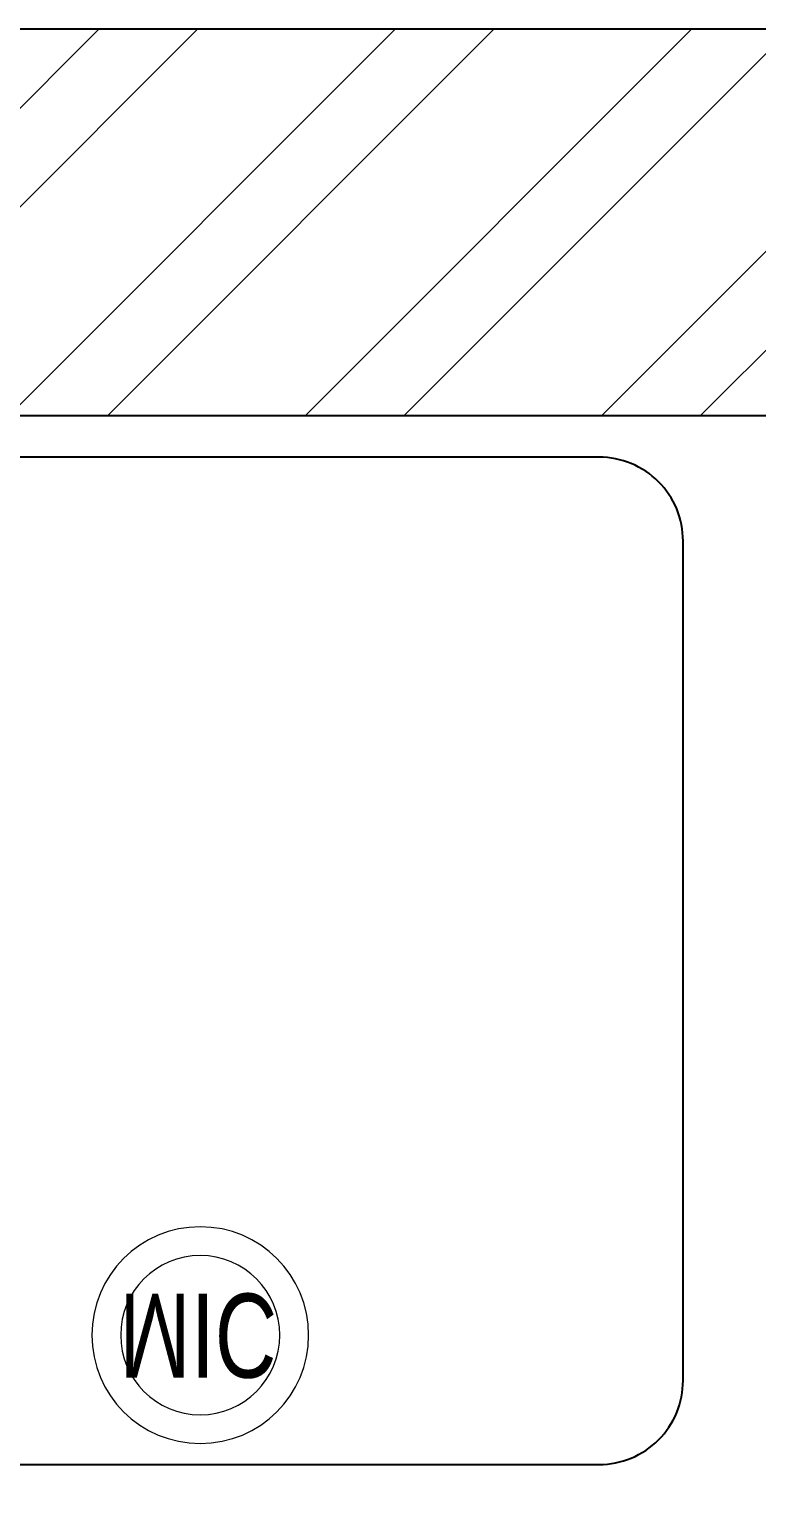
# Model space of a CAD drawing. Header units: feet. Extents: x 6573360 to 6580370, y -5590975 to -5575760.
# Drawn here: x 6578628 to 6579062, y -5576632 to -5575760 of the extents above; entities that cross this region are included whole.
import ezdxf

# ---------------------------------------------------------------- set-up
doc = ezdxf.new("R2010")
doc.units = ezdxf.units.FT
doc.header["$LTSCALE"] = 33
doc.header["$MEASUREMENT"] = 0
doc.layers.add('A-WALL', color=1, linetype='Continuous')
doc.layers.add('PDF_Geometry', color=7, linetype='Continuous')
for name, color, linetype, lineweight in [('LENS-DIM', 252, 'Continuous', 5), ('LENS-FURNITURE', 13, 'Continuous', 9), ('LK-EQPMT', 3, 'Continuous', 18), ('LN-HATCH', 251, 'Continuous', 0)]:
    doc.layers.add(name, color=color, linetype=linetype, lineweight=lineweight)
doc.styles.get("Standard").update_dxf_attribs({"font": 'GILC____.TTF'})

# ---------------------------------------------------------------- blocks, each defined once
blk = doc.blocks.new('A$C37e1902b')
at = {"layer": 'LN-HATCH'}
h = blk.add_hatch(dxfattribs=at)
h.set_pattern_fill('ANSI32', color=256, scale=333, angle=180)
h.set_pattern_definition([(225, (-7372859.442942498, 5277346.836539464), (88.29995930067012, -88.29995930067015), []), (225, (-7372918.309581932, 5277346.836539464), (88.29995930067012, -88.29995930067015), [])])
h.paths.add_polyline_path([(-2417.970539869741, 8412.842260612175), (-2417.970539869741, -5322.157739388757), (-2187.970539869741, -5322.157739388757), (-2187.970539869741, 8182.842260612174), (4362.029460130259, 8182.842260612174), (4362.029460130259, 8412.842260612175)])
at = {"layer": 'A-WALL'}
blk.add_line((-2187.970539869741, 8182.842260612174), (4362.029460130259, 8182.842260612174), dxfattribs=at)
blk.add_lwpolyline([(4592.029460130259, 8412.842260612175), (-2417.970539869741, 8412.842260612175), (-2417.970539869741, -5322.157739388757)], dxfattribs=at)
blk = doc.blocks.new('MOROTISED TABLE-TRIAL SET 950x600')
at = {"layer": 'PDF_Geometry', "lineweight": 25}
blk.add_lwpolyline([(415.5923622683621, 2.18279e-11), (550.0003704861738, 2.18279e-11, 0.4142524001247118), (599.9958994225599, 50.00260162355697), (599.9958994225599, 899.9973678589085, 0.4142518501714829), (550.0003704861738, 950.0000000000218), (50.00260613718999, 950.0000000000218, 0.4142929195148918), (4.605390131e-07, 899.9973678589085), (4.605390131e-07, 50.00260162355697, 0.414163635492108), (50.00260613718999, 2.18279e-11), (415.5923622683621, 2.18279e-11)], format="xyb", dxfattribs=at)
blk = doc.blocks.new('MIC')
at = {"layer": 'LK-EQPMT', "ltscale": 12}
for radius in [64.54701859105262, 47.40596281792385]:
    blk.add_circle((234.5401449967176, 64.54701859102352), radius, dxfattribs=at)
at = {"layer": 'LK-EQPMT', "ltscale": 12, "insert": (233.2398255821317, 64.46170233917655), "char_height": 50, "attachment_point": 5}
blk.add_mtext_dynamic_manual_height_columns('MIC', width=466.4796511627907, gutter_width=12.5, heights=[0], dxfattribs=at)

msp = doc.modelspace()

# ---------------------------------------------------------------- block references
at = {"xscale": -1, "rotation": 180}
msp.add_blockref('MIC', (6578495.515365556, -5576473.364835306), dxfattribs=at)
at = {"layer": 'LENS-DIM', "color": 2}
msp.add_blockref('A$C37e1902b', (6575777.786868099, -5584172.914217352), dxfattribs=at)
at = {"layer": 'LENS-FURNITURE', "rotation": 270}
msp.add_blockref('MOROTISED TABLE-TRIAL SET 950x600', (6578067.758279347, -5576014.93082498), dxfattribs=at)

doc.saveas('drawing.dxf')
